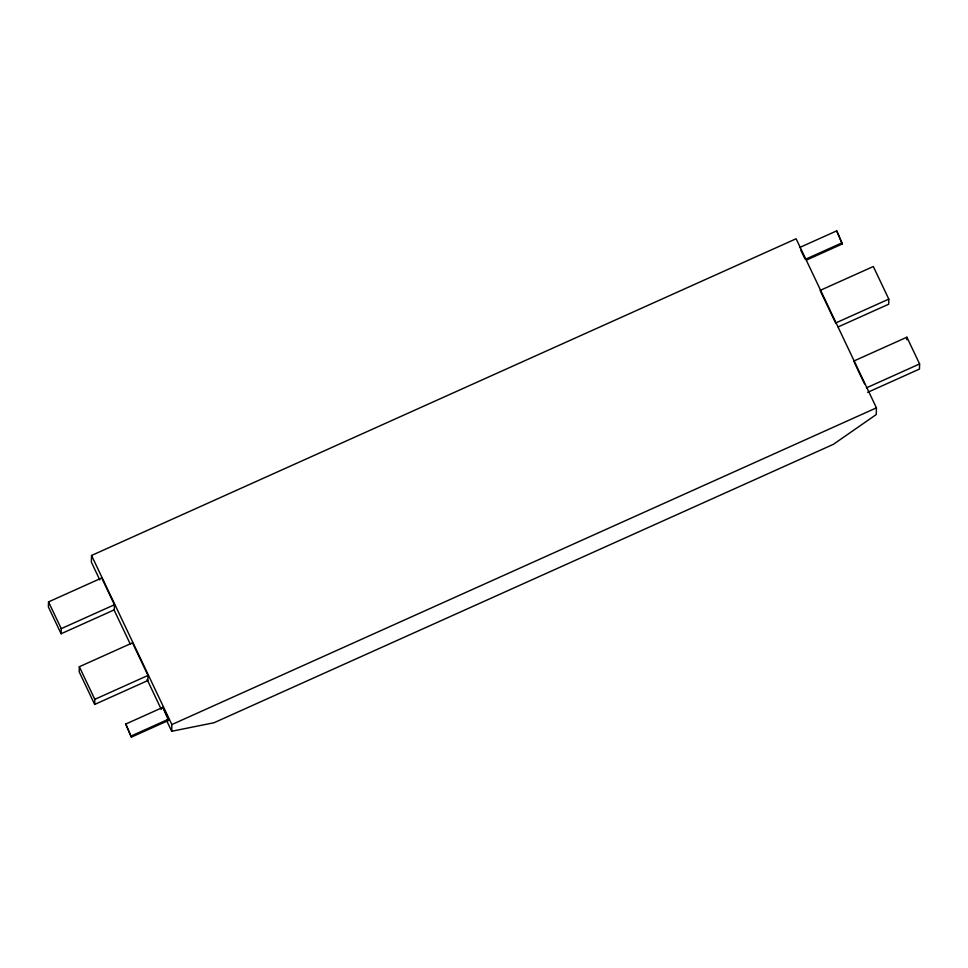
<?xml version="1.0" encoding="UTF-8"?>
<svg xmlns="http://www.w3.org/2000/svg" width="968" height="968" viewBox="0 0 968 968"><rect width="100%" height="100%" fill="white"/><g stroke="black" fill="none" stroke-linecap="round" stroke-linejoin="round"><path stroke-width="1.45" d="M48.533 601.89L48.4 606.984L61.105 633.75L114.297 609.84L114.43 604.746L101.713 577.981L48.533 601.89L61.238 628.643L61.105 633.75M79.328 666.734L79.195 671.84L94.682 704.438L147.862 680.528L147.995 675.434L132.519 642.825L79.328 666.734L94.816 699.332L94.682 704.438M166.508 720.349L171.687 731.264L214.013 722.745L833.363 444.336L876.258 414.546L876.427 407.855L796.12 238.757L91.549 555.475L91.367 562.166L99.789 579.892M125.767 724.052L131.358 737.144L168.517 720.434L168.553 719.188L162.927 707.342L125.767 724.052L131.358 737.144M162.927 707.342L168.517 720.434M171.687 731.264L171.856 724.572L91.549 555.475M799.556 247.566L836.715 230.856L842.305 243.948L806.525 260.041M842.305 243.948L836.715 230.856M888.805 299.112L835.614 323.022L820.138 290.412L873.317 266.515L888.805 299.112L888.672 304.218L838.215 326.894M906.822 339.756L906.895 337.203L853.703 361.1M906.895 337.203L919.6 363.956L919.467 369.062L867.643 392.355M805.182 259.4L842.341 242.702M61.238 628.643L114.43 604.746M94.816 699.332L147.995 675.434M866.42 387.865L919.6 363.956M131.394 735.886L168.553 719.188M171.856 724.572L876.427 407.855M854.345 362.443L864.509 383.848M800.802 250.192L804.553 258.093M114.042 609.888L130.232 643.986M147.076 679.439L161.317 709.447"/></g></svg>
